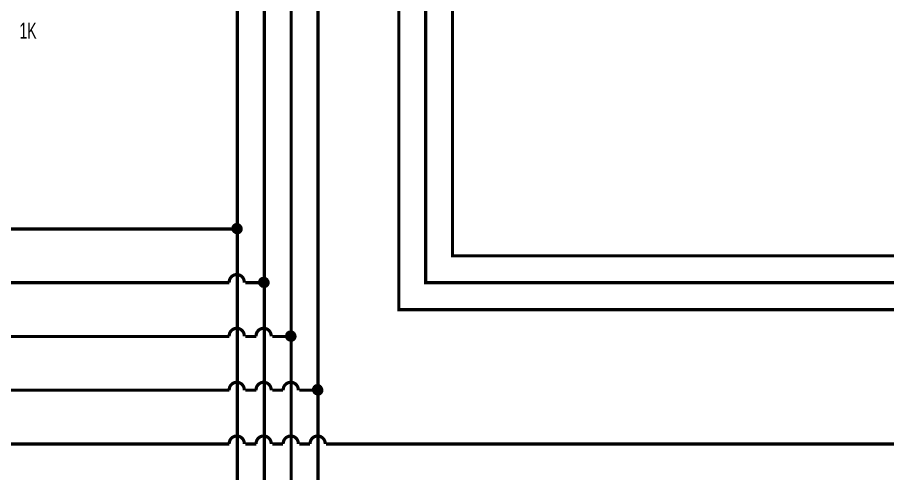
# Model space of a CAD drawing. Extents: x 0 to 22.3, y 0 to 15.7.
# Drawn here: x 6.082 to 9.317, y 4.89 to 6.587 of the extents above; entities that cross this region are included whole.
import ezdxf

# ---------------------------------------------------------------- set-up
doc = ezdxf.new("R2010")
doc.units = 0
doc.header["$MEASUREMENT"] = 0
doc.layers.get('0').update_dxf_attribs({"linetype": 'CONTINUOUS'})

msp = doc.modelspace()

# ---------------------------------------------------------------- linework, layer by layer
at = {"const_width": 0.0118}
for points in [[(7.7, 1.6), (7.1, 1.6), (7.1, 8.1), (9.4, 8.1)], [(7.7, 1.2), (7, 1.2), (7, 8), (7.07, 8)], [(6.97, 7.9), (6.9, 7.9), (6.9, 0.8), (7.6, 0.8)], [(7.2, 7.87), (7.2, 2), (7.6, 2)], [(10.47, 5.7), (7.7, 5.7), (7.7, 7), (7.23, 7)], [(10.47, 5.6), (7.6, 5.6), (7.6, 6.9), (7.23, 6.9)], [(10.47, 5.5), (7.5, 5.5), (7.5, 6.8), (7.23, 6.8)], [(6.9, 5.8), (5.8, 5.8)], [(6.92568, 5.600295), (6.925741, 5.602739), (6.925587, 5.60518), (6.925222, 5.607598), (6.924648, 5.609975), (6.923868, 5.612293), (6.92289, 5.614534), (6.921719, 5.616681), (6.920367, 5.618719), (6.918842, 5.62063), (6.917156, 5.622401), (6.915322, 5.624019), (6.913354, 5.62547), (6.911268, 5.626745), (6.909078, 5.627832), (6.906801, 5.628725), (6.904456, 5.629416), (6.902059, 5.629899), (6.89963, 5.630172), (6.897185, 5.630233), (6.894745, 5.630079), (6.892328, 5.629714), (6.889951, 5.629139), (6.887634, 5.62836), (6.885393, 5.627381), (6.883246, 5.626211), (6.88121, 5.624858), (6.879299, 5.623332), (6.877528, 5.621646), (6.875911, 5.619812), (6.874459, 5.617844), (6.873185, 5.615757), (6.872098, 5.613566), (6.871205, 5.61129), (6.870515, 5.608944), (6.870031, 5.606547), (6.869758, 5.604116), (6.869698, 5.601672), (6.869781, 5.599982)], [(6.87, 5.6), (5.8, 5.6)], [(7, 5.6), (6.93, 5.6)], [(6.925674, 5.400309), (6.925742, 5.402753), (6.925596, 5.405194), (6.925239, 5.407613), (6.924671, 5.409992), (6.923899, 5.412312), (6.922927, 5.414556), (6.921764, 5.416707), (6.920418, 5.418749), (6.918898, 5.420665), (6.917218, 5.422441), (6.915389, 5.424064), (6.913426, 5.425522), (6.911343, 5.426803), (6.909157, 5.427897), (6.906883, 5.428797), (6.90454, 5.429495), (6.902145, 5.429986), (6.899716, 5.430266), (6.897272, 5.430334), (6.894831, 5.430188), (6.892412, 5.429831), (6.890034, 5.429263), (6.887714, 5.428491), (6.885471, 5.427519), (6.88332, 5.426355), (6.881279, 5.425008), (6.879364, 5.423489), (6.877588, 5.421808), (6.875965, 5.419979), (6.874508, 5.418015), (6.873227, 5.415932), (6.872133, 5.413745), (6.871233, 5.411471), (6.870535, 5.409128), (6.870044, 5.406732), (6.869764, 5.404303), (6.869696, 5.401858), (6.869789, 5.399982)], [(7.0256, 5.400313), (7.025668, 5.402758), (7.025522, 5.405199), (7.025163, 5.407618), (7.024596, 5.409997), (7.023823, 5.412317), (7.022851, 5.414561), (7.021687, 5.416711), (7.02034, 5.418752), (7.018821, 5.420668), (7.01714, 5.422444), (7.015311, 5.424067), (7.013348, 5.425524), (7.011265, 5.426805), (7.009078, 5.427899), (7.006804, 5.428798), (7.004461, 5.429496), (7.002066, 5.429987), (6.999637, 5.430267), (6.997193, 5.430334), (6.994752, 5.430188), (6.992334, 5.42983), (6.989955, 5.429262), (6.987636, 5.428489), (6.985392, 5.427517), (6.983242, 5.426353), (6.981201, 5.425006), (6.979286, 5.423486), (6.97751, 5.421805), (6.975888, 5.419976), (6.974431, 5.418012), (6.97315, 5.415928), (6.972057, 5.413741), (6.971157, 5.411467), (6.97046, 5.409123), (6.969969, 5.406727), (6.969689, 5.404298), (6.969622, 5.401854), (6.969715, 5.399976)], [(6.87, 5.4), (5.8, 5.4)], [(6.97, 5.4), (6.93, 5.4)], [(7.1, 5.4), (7.03, 5.4)], [(6.925714, 5.200204), (6.925723, 5.202649), (6.92552, 5.205086), (6.925105, 5.207496), (6.924481, 5.209861), (6.923654, 5.212162), (6.922629, 5.214382), (6.921415, 5.216505), (6.920021, 5.218514), (6.918456, 5.220393), (6.916734, 5.222129), (6.914867, 5.223708), (6.91287, 5.225119), (6.910758, 5.22635), (6.908546, 5.227392), (6.906251, 5.228237), (6.903892, 5.22888), (6.901486, 5.229314), (6.899051, 5.229536), (6.896606, 5.229546), (6.89417, 5.229342), (6.89176, 5.228927), (6.889396, 5.228303), (6.887095, 5.227476), (6.884875, 5.226451), (6.882753, 5.225237), (6.880745, 5.223842), (6.878866, 5.222277), (6.87713, 5.220555), (6.875551, 5.218688), (6.874141, 5.21669), (6.87291, 5.214577), (6.871868, 5.212365), (6.871023, 5.21007), (6.870381, 5.20771), (6.869947, 5.205304), (6.869724, 5.202868), (6.869715, 5.200423), (6.869736, 5.199985)], [(7.02564, 5.200207), (7.025649, 5.202652), (7.025445, 5.205089), (7.02503, 5.207499), (7.024406, 5.209864), (7.023578, 5.212165), (7.022554, 5.214385), (7.021339, 5.216508), (7.019944, 5.218516), (7.01838, 5.220395), (7.016658, 5.222131), (7.014791, 5.22371), (7.012793, 5.22512), (7.01068, 5.226351), (7.008468, 5.227393), (7.006174, 5.228238), (7.003815, 5.22888), (7.001409, 5.229314), (6.998974, 5.229536), (6.996529, 5.229546), (6.994092, 5.229342), (6.991683, 5.228926), (6.989319, 5.228302), (6.987018, 5.227475), (6.984798, 5.22645), (6.982676, 5.225235), (6.980668, 5.22384), (6.978789, 5.222275), (6.977054, 5.220553), (6.975475, 5.218685), (6.974065, 5.216687), (6.972834, 5.214574), (6.971793, 5.212362), (6.970948, 5.210067), (6.970306, 5.207707), (6.969872, 5.205301), (6.96965, 5.202865), (6.969641, 5.20042), (6.969662, 5.199981)], [(7.126433, 5.200173), (7.126445, 5.202619), (7.126245, 5.205056), (7.125832, 5.207466), (7.125211, 5.209832), (7.124386, 5.212134), (7.123364, 5.214355), (7.122152, 5.216479), (7.12076, 5.218489), (7.119198, 5.220371), (7.117477, 5.222108), (7.115612, 5.22369), (7.113617, 5.225102), (7.111505, 5.226336), (7.109295, 5.22738), (7.107001, 5.228228), (7.104643, 5.228873), (7.102237, 5.22931), (7.099802, 5.229535), (7.097357, 5.229547), (7.094921, 5.229346), (7.092511, 5.228934), (7.090146, 5.228312), (7.087844, 5.227487), (7.085623, 5.226465), (7.0835, 5.225253), (7.08149, 5.22386), (7.079609, 5.222298), (7.077872, 5.220577), (7.076291, 5.218712), (7.074878, 5.216716), (7.073645, 5.214604), (7.072601, 5.212393), (7.071753, 5.210099), (7.071109, 5.20774), (7.070672, 5.205334), (7.070447, 5.202899), (7.070435, 5.200453), (7.070454, 5.200024)], [(6.87, 5.2), (5.8, 5.2)], [(6.97, 5.2), (6.93, 5.2)], [(7.07, 5.2), (7.03, 5.2)], [(7.2, 5.2), (7.13, 5.2)], [(6.92571, 5.000217), (6.925727, 5.002663), (6.925531, 5.0051), (6.925123, 5.007511), (6.924507, 5.009878), (6.923687, 5.012182), (6.922669, 5.014405), (6.921461, 5.016532), (6.920073, 5.018545), (6.918515, 5.020429), (6.916798, 5.02217), (6.914936, 5.023755), (6.912943, 5.025172), (6.910834, 5.026409), (6.908626, 5.027458), (6.906334, 5.028311), (6.903977, 5.02896), (6.901572, 5.029402), (6.899138, 5.029632), (6.896693, 5.029649), (6.894256, 5.029453), (6.891845, 5.029045), (6.889479, 5.028429), (6.887176, 5.027609), (6.884952, 5.026591), (6.882827, 5.025383), (6.880814, 5.023994), (6.87893, 5.022435), (6.877189, 5.020718), (6.875604, 5.018856), (6.874188, 5.016863), (6.872951, 5.014754), (6.871902, 5.012545), (6.87105, 5.010252), (6.8704, 5.007895), (6.869959, 5.005489), (6.869729, 5.003055), (6.869712, 5.000609), (6.869741, 4.999984)], [(7.025635, 5.00022), (7.025652, 5.002666), (7.025456, 5.005103), (7.025048, 5.007515), (7.024431, 5.009881), (7.023611, 5.012185), (7.022593, 5.014408), (7.021385, 5.016534), (7.019997, 5.018547), (7.018438, 5.020431), (7.016721, 5.022172), (7.014859, 5.023757), (7.012866, 5.025174), (7.010757, 5.026411), (7.008548, 5.02746), (7.006256, 5.028312), (7.003899, 5.028961), (7.001494, 5.029402), (6.99906, 5.029632), (6.996615, 5.029649), (6.994178, 5.029453), (6.991767, 5.029045), (6.989401, 5.028428), (6.987098, 5.027607), (6.984875, 5.026589), (6.982749, 5.025381), (6.980737, 5.023992), (6.978853, 5.022433), (6.977112, 5.020716), (6.975528, 5.018854), (6.974112, 5.01686), (6.972875, 5.014751), (6.971826, 5.012541), (6.970974, 5.010249), (6.970325, 5.007892), (6.969884, 5.005486), (6.969654, 5.003052), (6.969637, 5.000606), (6.969667, 4.99998)], [(7.126429, 5.000185), (7.126449, 5.00263), (7.126256, 5.005068), (7.125851, 5.00748), (7.125237, 5.009847), (7.12442, 5.012152), (7.123404, 5.014376), (7.122199, 5.016504), (7.120813, 5.018519), (7.119257, 5.020405), (7.117542, 5.022148), (7.115682, 5.023735), (7.113691, 5.025154), (7.111584, 5.026394), (7.109376, 5.027446), (7.107085, 5.028301), (7.104729, 5.028953), (7.102325, 5.029397), (7.099891, 5.02963), (7.097446, 5.02965), (7.095009, 5.029457), (7.092597, 5.029052), (7.090231, 5.028438), (7.087926, 5.027621), (7.085702, 5.026605), (7.083575, 5.0254), (7.081561, 5.024014), (7.079675, 5.022457), (7.077932, 5.020742), (7.076345, 5.018882), (7.074926, 5.01689), (7.073687, 5.014782), (7.072635, 5.012574), (7.07178, 5.010283), (7.071128, 5.007926), (7.070684, 5.005522), (7.070451, 5.003087), (7.070431, 5.000642), (7.07046, 5.000026)], [(7.226355, 5.000188), (7.226374, 5.002634), (7.226181, 5.005071), (7.225776, 5.007483), (7.225162, 5.00985), (7.224344, 5.012155), (7.223329, 5.014379), (7.222123, 5.016507), (7.220737, 5.018522), (7.21918, 5.020407), (7.217465, 5.02215), (7.215605, 5.023737), (7.213614, 5.025156), (7.211506, 5.026396), (7.209299, 5.027447), (7.207008, 5.028302), (7.204651, 5.028954), (7.202247, 5.029398), (7.199813, 5.029631), (7.197368, 5.02965), (7.194931, 5.029457), (7.19252, 5.029051), (7.190153, 5.028437), (7.187849, 5.02762), (7.185625, 5.026604), (7.183497, 5.025398), (7.181483, 5.024012), (7.179598, 5.022455), (7.177855, 5.02074), (7.176269, 5.018879), (7.17485, 5.016887), (7.173611, 5.014779), (7.17256, 5.012571), (7.171705, 5.01028), (7.171053, 5.007923), (7.170609, 5.005518), (7.170377, 5.003084), (7.170357, 5.000638), (7.170386, 5.000022)], [(6.87, 5), (5.8, 5)], [(6.97, 5), (6.93, 5)], [(7.07, 5), (7.03, 5)], [(7.17, 5), (7.13, 5)], [(10.47, 5), (7.23, 5)]]:
    msp.add_lwpolyline(points, dxfattribs=at)
at = {"const_width": 0.02}
for points in [[(6.89, 5.8, 1), (6.91, 5.8, 1)], [(6.99, 5.6, 1), (7.01, 5.6, 1)], [(7.09, 5.4, 1), (7.11, 5.4, 1)], [(7.19, 5.2, 1), (7.21, 5.2, 1)]]:
    msp.add_lwpolyline(points, format="xyb", close=True, dxfattribs=at)
for centre in [(6.898153, 5.801672), (6.998079, 5.601771), (7.098005, 5.401871), (7.197931, 5.20197)]:
    msp.add_ellipse(centre, major_axis=(0, 0.018037), ratio=0.999823)

# ---------------------------------------------------------------- texts
at = {"width": 0.65}
msp.add_text('1K', height=0.06, dxfattribs=at).set_placement((6.09, 6.507343))

doc.saveas('drawing.dxf')
